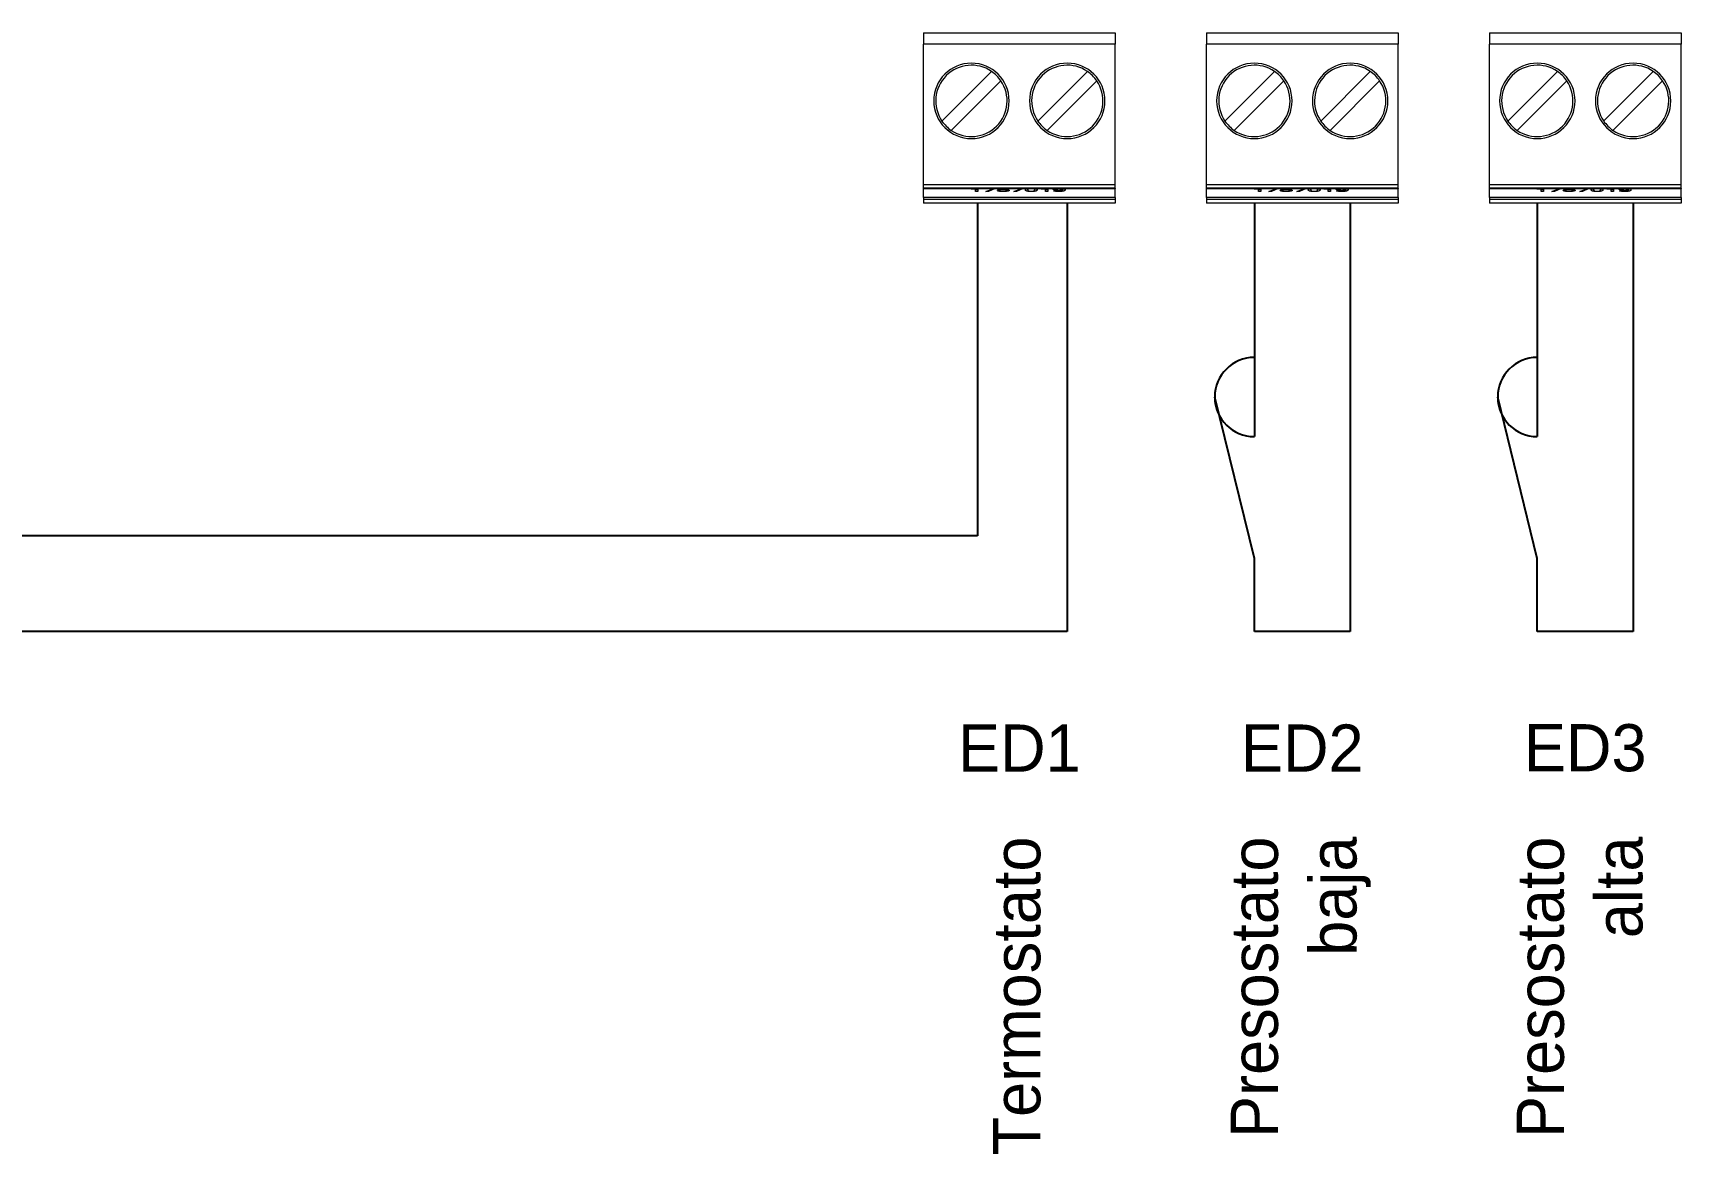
# Model space of a CAD drawing. Header units: millimetres. Extents: x 145 to 1488, y 403 to 626.
# Drawn here: x 886.7 to 974, y 403.6 to 463 of the extents above; entities that cross this region are included whole.
import ezdxf

# ---------------------------------------------------------------- set-up
doc = ezdxf.new("R2010")
doc.units = ezdxf.units.MM
doc.layers.add('TANGENT EDGES', color=7, linetype='Continuous', lineweight=0)
doc.layers.add('VISIBLE', color=7, linetype='Continuous', lineweight=0)

msp = doc.modelspace()

# ---------------------------------------------------------------- linework, layer by layer
for p, q in [((936.731, 453.97), (936.731, 436.352)), ((941.495, 453.97), (941.495, 431.276)), ((951.415, 453.97), (951.415, 441.603)), ((956.495, 453.97), (956.495, 431.276)), ((966.415, 453.97), (966.415, 441.603)), ((971.495, 453.97), (971.495, 431.276)), ((951.415, 435.148), (949.317, 443.702)), ((966.415, 435.148), (964.317, 443.702)), ((936.731, 436.352), (861.574, 436.352)), ((951.415, 431.276), (951.415, 435.148)), ((966.415, 431.276), (966.415, 435.148)), ((936.415, 431.276), (856.326, 431.276)), ((941.495, 431.276), (936.415, 431.276)), ((956.495, 431.276), (951.415, 431.276)), ((971.495, 431.276), (966.415, 431.276))]:
    msp.add_line(p, q)
for centre in [(951.415, 443.702), (966.415, 443.702)]:
    msp.add_arc(centre, 2.099, 90, 270)
at = {"layer": 'TANGENT EDGES'}
for p, q in [((944.035, 462.4), (933.875, 462.4)), ((959.035, 462.4), (948.875, 462.4)), ((974.035, 462.4), (963.875, 462.4)), ((933.875, 454.974), (944.035, 454.974)), ((944.035, 454.774), (933.875, 454.774)), ((937.888, 454.608), (937.888, 454.643)), ((938.092, 454.691), (938.092, 454.709)), ((938.095, 454.596), (938.095, 454.613)), ((938.237, 454.681), (938.237, 454.705)), ((938.331, 454.613), (938.331, 454.695)), ((939.449, 454.736), (939.449, 454.75)), ((939.586, 454.596), (939.586, 454.613)), ((939.723, 454.736), (939.723, 454.75)), ((940.837, 454.673), (940.837, 454.75)), ((940.861, 454.607), (940.861, 454.637)), ((940.929, 454.74), (940.929, 454.75)), ((941.039, 454.657), (941.039, 454.674)), ((941.042, 454.596), (941.042, 454.613)), ((941.201, 454.736), (941.201, 454.75)), ((948.875, 454.974), (959.035, 454.974)), ((959.035, 454.774), (948.875, 454.774)), ((952.888, 454.608), (952.888, 454.643)), ((953.092, 454.691), (953.092, 454.709)), ((953.095, 454.596), (953.095, 454.613)), ((953.237, 454.681), (953.237, 454.705)), ((953.331, 454.613), (953.331, 454.695)), ((954.449, 454.736), (954.449, 454.75)), ((954.586, 454.596), (954.586, 454.613)), ((954.723, 454.736), (954.723, 454.75)), ((955.837, 454.673), (955.837, 454.75)), ((955.861, 454.607), (955.861, 454.637)), ((955.929, 454.74), (955.929, 454.75)), ((956.039, 454.657), (956.039, 454.674)), ((956.042, 454.596), (956.042, 454.613)), ((956.201, 454.736), (956.201, 454.75)), ((963.875, 454.974), (974.035, 454.974)), ((974.035, 454.774), (963.875, 454.774)), ((967.888, 454.608), (967.888, 454.643)), ((968.092, 454.691), (968.092, 454.709)), ((968.095, 454.596), (968.095, 454.613)), ((968.237, 454.681), (968.237, 454.705)), ((968.331, 454.613), (968.331, 454.695)), ((969.449, 454.736), (969.449, 454.75)), ((969.586, 454.596), (969.586, 454.613)), ((969.723, 454.736), (969.723, 454.75)), ((970.837, 454.673), (970.837, 454.75)), ((970.861, 454.607), (970.861, 454.637)), ((970.929, 454.74), (970.929, 454.75)), ((971.039, 454.657), (971.039, 454.674)), ((971.042, 454.596), (971.042, 454.613)), ((971.201, 454.736), (971.201, 454.75)), ((944.035, 454.17), (933.875, 454.17)), ((959.035, 454.17), (948.875, 454.17)), ((974.035, 454.17), (963.875, 454.17))]:
    msp.add_line(p, q, dxfattribs=at)
at = {"layer": 'VISIBLE'}
for p, q in [((933.875, 463), (944.035, 463)), ((933.875, 463), (933.875, 462.4)), ((933.875, 454.974), (933.875, 462.4)), ((944.035, 463), (944.035, 462.4)), ((944.035, 454.974), (944.035, 462.4)), ((948.875, 463), (959.035, 463)), ((948.875, 463), (948.875, 462.4)), ((948.875, 454.974), (948.875, 462.4)), ((959.035, 463), (959.035, 462.4)), ((959.035, 454.974), (959.035, 462.4)), ((963.875, 463), (974.035, 463)), ((963.875, 463), (963.875, 462.4)), ((963.875, 454.974), (963.875, 462.4)), ((974.035, 463), (974.035, 462.4)), ((974.035, 454.974), (974.035, 462.4)), ((934.853, 458.333), (937.482, 460.962)), ((937.977, 460.467), (935.348, 457.838)), ((942.562, 460.962), (939.933, 458.333)), ((940.428, 457.838), (943.057, 460.467)), ((949.853, 458.333), (952.482, 460.962)), ((952.977, 460.467), (950.348, 457.838)), ((957.562, 460.962), (954.933, 458.333)), ((955.428, 457.838), (958.057, 460.467)), ((964.853, 458.333), (967.482, 460.962)), ((967.977, 460.467), (965.348, 457.838)), ((972.562, 460.962), (969.933, 458.333)), ((970.428, 457.838), (973.057, 460.467)), ((933.875, 454.774), (933.875, 454.974)), ((933.875, 454.774), (933.875, 454.75)), ((933.875, 454.75), (944.035, 454.75)), ((933.875, 454.27), (933.875, 454.75)), ((936.396, 454.721), (936.396, 454.738)), ((936.626, 454.729), (936.626, 454.75)), ((936.626, 454.599), (936.626, 454.729)), ((936.626, 454.698), (936.749, 454.698)), ((936.749, 454.599), (936.626, 454.599)), ((936.749, 454.75), (936.749, 454.599)), ((937.054, 454.745), (937.054, 454.75)), ((937.543, 454.745), (937.054, 454.745)), ((937.187, 454.599), (937.543, 454.745)), ((937.325, 454.599), (937.187, 454.599)), ((937.672, 454.75), (937.325, 454.599)), ((937.325, 454.599), (937.325, 454.655)), ((937.543, 454.745), (937.543, 454.75)), ((937.672, 454.75), (937.672, 454.75)), ((937.788, 454.643), (937.915, 454.643)), ((937.822, 454.677), (937.856, 454.75)), ((937.919, 454.677), (937.822, 454.677)), ((937.919, 454.677), (937.919, 454.75)), ((937.947, 454.699), (937.947, 454.75)), ((937.968, 454.745), (937.947, 454.699)), ((937.968, 454.745), (937.968, 454.75)), ((938.375, 454.745), (937.968, 454.745)), ((938.293, 454.653), (938.293, 454.7)), ((938.375, 454.75), (938.375, 454.745)), ((938.538, 454.745), (938.538, 454.75)), ((939.027, 454.745), (938.538, 454.745)), ((938.671, 454.599), (939.027, 454.745)), ((938.808, 454.599), (938.671, 454.599)), ((939.155, 454.75), (938.808, 454.599)), ((938.808, 454.599), (938.808, 454.655)), ((939.027, 454.745), (939.027, 454.75)), ((939.155, 454.75), (939.155, 454.75)), ((939.402, 454.682), (939.402, 454.75)), ((939.77, 454.682), (939.77, 454.75)), ((940.105, 454.721), (940.105, 454.738)), ((940.334, 454.729), (940.334, 454.75)), ((940.334, 454.599), (940.334, 454.729)), ((940.334, 454.698), (940.457, 454.698)), ((940.457, 454.599), (940.334, 454.599)), ((940.457, 454.75), (940.457, 454.599)), ((940.771, 454.637), (940.897, 454.637)), ((940.882, 454.712), (940.882, 454.75)), ((941.256, 454.675), (941.256, 454.692)), ((941.257, 454.692), (941.257, 454.75)), ((941.28, 454.75), (941.294, 454.747)), ((944.035, 454.774), (944.035, 454.974)), ((944.035, 454.774), (944.035, 454.75)), ((944.035, 454.27), (944.035, 454.75)), ((948.875, 454.774), (948.875, 454.974)), ((948.875, 454.774), (948.875, 454.75)), ((948.875, 454.75), (959.035, 454.75)), ((948.875, 454.27), (948.875, 454.75)), ((951.396, 454.721), (951.396, 454.738)), ((951.626, 454.729), (951.626, 454.75)), ((951.626, 454.599), (951.626, 454.729)), ((951.626, 454.698), (951.749, 454.698)), ((951.749, 454.599), (951.626, 454.599)), ((951.749, 454.75), (951.749, 454.599)), ((952.054, 454.745), (952.054, 454.75)), ((952.543, 454.745), (952.054, 454.745)), ((952.187, 454.599), (952.543, 454.745)), ((952.325, 454.599), (952.187, 454.599)), ((952.672, 454.75), (952.325, 454.599)), ((952.325, 454.599), (952.325, 454.655)), ((952.543, 454.745), (952.543, 454.75)), ((952.672, 454.75), (952.672, 454.75)), ((952.788, 454.643), (952.915, 454.643)), ((952.822, 454.677), (952.856, 454.75)), ((952.919, 454.677), (952.822, 454.677)), ((952.919, 454.677), (952.919, 454.75)), ((952.947, 454.699), (952.947, 454.75)), ((952.968, 454.745), (952.947, 454.699)), ((952.968, 454.745), (952.968, 454.75)), ((953.375, 454.745), (952.968, 454.745)), ((953.293, 454.653), (953.293, 454.7)), ((953.375, 454.75), (953.375, 454.745)), ((953.538, 454.745), (953.538, 454.75)), ((954.027, 454.745), (953.538, 454.745)), ((953.671, 454.599), (954.027, 454.745)), ((953.808, 454.599), (953.671, 454.599)), ((954.155, 454.75), (953.808, 454.599)), ((953.808, 454.599), (953.808, 454.655)), ((954.027, 454.745), (954.027, 454.75)), ((954.155, 454.75), (954.155, 454.75)), ((954.402, 454.682), (954.402, 454.75)), ((954.77, 454.682), (954.77, 454.75)), ((955.105, 454.721), (955.105, 454.738)), ((955.334, 454.729), (955.334, 454.75)), ((955.334, 454.599), (955.334, 454.729)), ((955.334, 454.698), (955.457, 454.698)), ((955.457, 454.599), (955.334, 454.599)), ((955.457, 454.75), (955.457, 454.599)), ((955.771, 454.637), (955.897, 454.637)), ((955.882, 454.712), (955.882, 454.75)), ((956.256, 454.675), (956.256, 454.692)), ((956.257, 454.692), (956.257, 454.75)), ((956.28, 454.75), (956.294, 454.747)), ((959.035, 454.774), (959.035, 454.974)), ((959.035, 454.774), (959.035, 454.75)), ((959.035, 454.27), (959.035, 454.75)), ((963.875, 454.774), (963.875, 454.974)), ((963.875, 454.774), (963.875, 454.75)), ((963.875, 454.75), (974.035, 454.75)), ((963.875, 454.27), (963.875, 454.75)), ((966.396, 454.721), (966.396, 454.738)), ((966.626, 454.729), (966.626, 454.75)), ((966.626, 454.599), (966.626, 454.729)), ((966.626, 454.698), (966.749, 454.698)), ((966.749, 454.599), (966.626, 454.599)), ((966.749, 454.75), (966.749, 454.599)), ((967.054, 454.745), (967.054, 454.75)), ((967.543, 454.745), (967.054, 454.745)), ((967.187, 454.599), (967.543, 454.745)), ((967.325, 454.599), (967.187, 454.599)), ((967.672, 454.75), (967.325, 454.599)), ((967.325, 454.599), (967.325, 454.655)), ((967.543, 454.745), (967.543, 454.75)), ((967.672, 454.75), (967.672, 454.75)), ((967.788, 454.643), (967.915, 454.643)), ((967.822, 454.677), (967.856, 454.75)), ((967.919, 454.677), (967.822, 454.677)), ((967.919, 454.677), (967.919, 454.75)), ((967.947, 454.699), (967.947, 454.75)), ((967.968, 454.745), (967.947, 454.699)), ((967.968, 454.745), (967.968, 454.75)), ((968.375, 454.745), (967.968, 454.745)), ((968.293, 454.653), (968.293, 454.7)), ((968.375, 454.75), (968.375, 454.745)), ((968.538, 454.745), (968.538, 454.75)), ((969.027, 454.745), (968.538, 454.745)), ((968.671, 454.599), (969.027, 454.745)), ((968.808, 454.599), (968.671, 454.599)), ((969.155, 454.75), (968.808, 454.599)), ((968.808, 454.599), (968.808, 454.655)), ((969.027, 454.745), (969.027, 454.75)), ((969.155, 454.75), (969.155, 454.75)), ((969.402, 454.682), (969.402, 454.75)), ((969.77, 454.682), (969.77, 454.75)), ((970.105, 454.721), (970.105, 454.738)), ((970.334, 454.729), (970.334, 454.75)), ((970.334, 454.599), (970.334, 454.729)), ((970.334, 454.698), (970.457, 454.698)), ((970.457, 454.599), (970.334, 454.599)), ((970.457, 454.75), (970.457, 454.599)), ((970.771, 454.637), (970.897, 454.637)), ((970.882, 454.712), (970.882, 454.75)), ((971.256, 454.675), (971.256, 454.692)), ((971.257, 454.692), (971.257, 454.75)), ((971.28, 454.75), (971.294, 454.747)), ((974.035, 454.774), (974.035, 454.974)), ((974.035, 454.774), (974.035, 454.75)), ((974.035, 454.27), (974.035, 454.75)), ((933.875, 454.27), (933.875, 454.17)), ((944.035, 454.27), (933.875, 454.27)), ((933.875, 454.17), (933.875, 453.97)), ((944.035, 453.97), (933.875, 453.97)), ((944.035, 454.27), (944.035, 454.17)), ((944.035, 454.17), (944.035, 453.97)), ((948.875, 454.27), (948.875, 454.17)), ((959.035, 454.27), (948.875, 454.27)), ((948.875, 454.17), (948.875, 453.97)), ((959.035, 453.97), (948.875, 453.97)), ((959.035, 454.27), (959.035, 454.17)), ((959.035, 454.17), (959.035, 453.97)), ((963.875, 454.27), (963.875, 454.17)), ((974.035, 454.27), (963.875, 454.27)), ((963.875, 454.17), (963.875, 453.97)), ((974.035, 453.97), (963.875, 453.97)), ((974.035, 454.27), (974.035, 454.17)), ((974.035, 454.17), (974.035, 453.97))]:
    msp.add_line(p, q, dxfattribs=at)
for centre, radius, start, end in [((936.415, 459.4), 2, 90, 270), ((936.415, 459.4), 2, 270, 90), ((941.495, 459.4), 2, 90, 270), ((941.495, 459.4), 2, 270, 90), ((951.415, 459.4), 2, 90, 270), ((951.415, 459.4), 2, 270, 90), ((956.495, 459.4), 2, 90, 270), ((956.495, 459.4), 2, 270, 90), ((966.415, 459.4), 2, 90, 270), ((966.415, 459.4), 2, 270, 90), ((971.495, 459.4), 2, 90, 270), ((971.495, 459.4), 2, 270, 90), ((936.415, 459.4), 1.891, 135, 214.33655), ((936.415, 459.4), 1.891, 55.66345, 135), ((936.415, 459.4), 1.891, 34.33655, 55.66345), ((936.415, 459.4), 1.891, 315, 34.33655), ((941.495, 459.4), 1.891, 135, 214.33655), ((941.495, 459.4), 1.891, 55.66345, 135), ((941.495, 459.4), 1.891, 34.33655, 55.66345), ((941.495, 459.4), 1.891, 315, 34.33655), ((951.415, 459.4), 1.891, 135, 214.33655), ((951.415, 459.4), 1.891, 55.66345, 135), ((951.415, 459.4), 1.891, 34.33655, 55.66345), ((951.415, 459.4), 1.891, 315, 34.33655), ((956.495, 459.4), 1.891, 135, 214.33655), ((956.495, 459.4), 1.891, 55.66345, 135), ((956.495, 459.4), 1.891, 34.33655, 55.66345), ((956.495, 459.4), 1.891, 315, 34.33655), ((966.415, 459.4), 1.891, 135, 214.33655), ((966.415, 459.4), 1.891, 55.66345, 135), ((966.415, 459.4), 1.891, 34.33655, 55.66345), ((966.415, 459.4), 1.891, 315, 34.33655), ((971.495, 459.4), 1.891, 135, 214.33655), ((971.495, 459.4), 1.891, 55.66345, 135), ((971.495, 459.4), 1.891, 34.33655, 55.66345), ((971.495, 459.4), 1.891, 315, 34.33655), ((936.415, 459.4), 1.891, 214.33655, 235.66345), ((936.415, 459.4), 1.891, 235.66345, 315), ((941.495, 459.4), 1.891, 214.33655, 235.66345), ((941.495, 459.4), 1.891, 235.66345, 315), ((951.415, 459.4), 1.891, 214.33655, 235.66345), ((951.415, 459.4), 1.891, 235.66345, 315), ((956.495, 459.4), 1.891, 214.33655, 235.66345), ((956.495, 459.4), 1.891, 235.66345, 315), ((966.415, 459.4), 1.891, 214.33655, 235.66345), ((966.415, 459.4), 1.891, 235.66345, 315), ((971.495, 459.4), 1.891, 214.33655, 235.66345), ((971.495, 459.4), 1.891, 235.66345, 315)]:
    msp.add_arc(centre, radius, start, end, dxfattribs=at)
for points in [[(936.396, 454.738), (936.541, 454.738), (936.606, 454.75)], [(936.626, 454.729), (936.552, 454.721), (936.396, 454.721)], [(937.888, 454.608), (937.802, 454.62), (937.788, 454.643)], [(938.095, 454.596), (937.974, 454.596), (937.888, 454.608)], [(937.915, 454.643), (937.925, 454.628), (937.975, 454.62)], [(938.092, 454.691), (937.99, 454.691), (937.919, 454.677)], [(937.947, 454.699), (938.018, 454.709), (938.124, 454.709)], [(937.975, 454.62), (938.025, 454.613), (938.095, 454.613)], [(938.237, 454.681), (938.181, 454.691), (938.092, 454.691)], [(938.095, 454.613), (938.183, 454.613), (938.238, 454.625)], [(938.331, 454.613), (938.242, 454.596), (938.095, 454.596)], [(938.124, 454.709), (938.243, 454.709), (938.332, 454.694)], [(938.293, 454.653), (938.293, 454.671), (938.237, 454.681)], [(938.238, 454.625), (938.293, 454.636), (938.293, 454.653)], [(938.42, 454.655), (938.42, 454.63), (938.331, 454.613)], [(938.332, 454.694), (938.42, 454.68), (938.42, 454.655)], [(939.275, 454.682), (939.275, 454.729), (939.369, 454.75)], [(939.586, 454.596), (939.275, 454.596), (939.275, 454.682)], [(939.402, 454.706), (939.344, 454.715), (939.313, 454.731)], [(939.449, 454.736), (939.402, 454.72), (939.402, 454.682)], [(939.402, 454.682), (939.402, 454.643), (939.449, 454.628)], [(939.546, 454.75), (939.485, 454.747), (939.449, 454.736)], [(939.449, 454.628), (939.496, 454.613), (939.586, 454.613)], [(939.897, 454.682), (939.897, 454.596), (939.586, 454.596)], [(939.586, 454.613), (939.676, 454.613), (939.723, 454.628)], [(939.723, 454.736), (939.687, 454.747), (939.626, 454.75)], [(939.77, 454.682), (939.77, 454.72), (939.723, 454.736)], [(939.723, 454.628), (939.77, 454.643), (939.77, 454.682)], [(939.859, 454.731), (939.828, 454.715), (939.77, 454.706)], [(939.804, 454.75), (939.897, 454.729), (939.897, 454.682)], [(940.105, 454.738), (940.25, 454.738), (940.315, 454.75)], [(940.334, 454.729), (940.26, 454.721), (940.105, 454.721)], [(940.755, 454.711), (940.755, 454.734), (940.831, 454.75)], [(940.837, 454.673), (940.755, 454.688), (940.755, 454.711)], [(940.861, 454.607), (940.787, 454.617), (940.771, 454.637)], [(941.039, 454.657), (940.919, 454.657), (940.837, 454.673)], [(941.042, 454.596), (940.936, 454.596), (940.861, 454.607)], [(940.929, 454.74), (940.882, 454.729), (940.882, 454.712)], [(940.882, 454.712), (940.882, 454.695), (940.93, 454.685)], [(940.897, 454.637), (940.913, 454.613), (941.05, 454.613)], [(941.014, 454.75), (940.963, 454.748), (940.929, 454.74)], [(940.93, 454.685), (940.979, 454.674), (941.06, 454.674)], [(941.256, 454.675), (941.162, 454.657), (941.039, 454.657)], [(941.38, 454.687), (941.38, 454.596), (941.042, 454.596)], [(941.05, 454.613), (941.138, 454.613), (941.192, 454.629)], [(941.06, 454.674), (941.161, 454.674), (941.257, 454.692)], [(941.201, 454.736), (941.159, 454.747), (941.097, 454.75)], [(941.192, 454.629), (941.246, 454.645), (941.256, 454.675)], [(941.257, 454.692), (941.255, 454.721), (941.201, 454.736)], [(941.338, 454.733), (941.308, 454.718), (941.257, 454.709)], [(941.294, 454.747), (941.38, 454.726), (941.38, 454.687)], [(951.396, 454.738), (951.541, 454.738), (951.606, 454.75)], [(951.626, 454.729), (951.552, 454.721), (951.396, 454.721)], [(952.888, 454.608), (952.802, 454.62), (952.788, 454.643)], [(953.095, 454.596), (952.974, 454.596), (952.888, 454.608)], [(952.915, 454.643), (952.925, 454.628), (952.975, 454.62)], [(953.092, 454.691), (952.99, 454.691), (952.919, 454.677)], [(952.947, 454.699), (953.018, 454.709), (953.124, 454.709)], [(952.975, 454.62), (953.025, 454.613), (953.095, 454.613)], [(953.237, 454.681), (953.181, 454.691), (953.092, 454.691)], [(953.095, 454.613), (953.183, 454.613), (953.238, 454.625)], [(953.331, 454.613), (953.242, 454.596), (953.095, 454.596)], [(953.124, 454.709), (953.243, 454.709), (953.332, 454.694)], [(953.293, 454.653), (953.293, 454.671), (953.237, 454.681)], [(953.238, 454.625), (953.293, 454.636), (953.293, 454.653)], [(953.42, 454.655), (953.42, 454.63), (953.331, 454.613)], [(953.332, 454.694), (953.42, 454.68), (953.42, 454.655)], [(954.275, 454.682), (954.275, 454.729), (954.369, 454.75)], [(954.586, 454.596), (954.275, 454.596), (954.275, 454.682)], [(954.402, 454.706), (954.344, 454.715), (954.313, 454.731)], [(954.449, 454.736), (954.402, 454.72), (954.402, 454.682)], [(954.402, 454.682), (954.402, 454.643), (954.449, 454.628)], [(954.546, 454.75), (954.485, 454.747), (954.449, 454.736)], [(954.449, 454.628), (954.496, 454.613), (954.586, 454.613)], [(954.897, 454.682), (954.897, 454.596), (954.586, 454.596)], [(954.586, 454.613), (954.676, 454.613), (954.723, 454.628)], [(954.723, 454.736), (954.687, 454.747), (954.626, 454.75)], [(954.77, 454.682), (954.77, 454.72), (954.723, 454.736)], [(954.723, 454.628), (954.77, 454.643), (954.77, 454.682)], [(954.859, 454.731), (954.828, 454.715), (954.77, 454.706)], [(954.804, 454.75), (954.897, 454.729), (954.897, 454.682)], [(955.105, 454.738), (955.25, 454.738), (955.315, 454.75)], [(955.334, 454.729), (955.26, 454.721), (955.105, 454.721)], [(955.755, 454.711), (955.755, 454.734), (955.831, 454.75)], [(955.837, 454.673), (955.755, 454.688), (955.755, 454.711)], [(955.861, 454.607), (955.787, 454.617), (955.771, 454.637)], [(956.039, 454.657), (955.919, 454.657), (955.837, 454.673)], [(956.042, 454.596), (955.936, 454.596), (955.861, 454.607)], [(955.929, 454.74), (955.882, 454.729), (955.882, 454.712)], [(955.882, 454.712), (955.882, 454.695), (955.93, 454.685)], [(955.897, 454.637), (955.913, 454.613), (956.05, 454.613)], [(956.014, 454.75), (955.963, 454.748), (955.929, 454.74)], [(955.93, 454.685), (955.979, 454.674), (956.06, 454.674)], [(956.256, 454.675), (956.162, 454.657), (956.039, 454.657)], [(956.38, 454.687), (956.38, 454.596), (956.042, 454.596)], [(956.05, 454.613), (956.138, 454.613), (956.192, 454.629)], [(956.06, 454.674), (956.161, 454.674), (956.257, 454.692)], [(956.201, 454.736), (956.159, 454.747), (956.097, 454.75)], [(956.192, 454.629), (956.246, 454.645), (956.256, 454.675)], [(956.257, 454.692), (956.255, 454.721), (956.201, 454.736)], [(956.338, 454.733), (956.308, 454.718), (956.257, 454.709)], [(956.294, 454.747), (956.38, 454.726), (956.38, 454.687)], [(966.396, 454.738), (966.541, 454.738), (966.606, 454.75)], [(966.626, 454.729), (966.552, 454.721), (966.396, 454.721)], [(967.888, 454.608), (967.802, 454.62), (967.788, 454.643)], [(968.095, 454.596), (967.974, 454.596), (967.888, 454.608)], [(967.915, 454.643), (967.925, 454.628), (967.975, 454.62)], [(968.092, 454.691), (967.99, 454.691), (967.919, 454.677)], [(967.947, 454.699), (968.018, 454.709), (968.124, 454.709)], [(967.975, 454.62), (968.025, 454.613), (968.095, 454.613)], [(968.237, 454.681), (968.181, 454.691), (968.092, 454.691)], [(968.095, 454.613), (968.183, 454.613), (968.238, 454.625)], [(968.331, 454.613), (968.242, 454.596), (968.095, 454.596)], [(968.124, 454.709), (968.243, 454.709), (968.332, 454.694)], [(968.293, 454.653), (968.293, 454.671), (968.237, 454.681)], [(968.238, 454.625), (968.293, 454.636), (968.293, 454.653)], [(968.42, 454.655), (968.42, 454.63), (968.331, 454.613)], [(968.332, 454.694), (968.42, 454.68), (968.42, 454.655)], [(969.275, 454.682), (969.275, 454.729), (969.369, 454.75)], [(969.586, 454.596), (969.275, 454.596), (969.275, 454.682)], [(969.402, 454.706), (969.344, 454.715), (969.313, 454.731)], [(969.449, 454.736), (969.402, 454.72), (969.402, 454.682)], [(969.402, 454.682), (969.402, 454.643), (969.449, 454.628)], [(969.546, 454.75), (969.485, 454.747), (969.449, 454.736)], [(969.449, 454.628), (969.496, 454.613), (969.586, 454.613)], [(969.897, 454.682), (969.897, 454.596), (969.586, 454.596)], [(969.586, 454.613), (969.676, 454.613), (969.723, 454.628)], [(969.723, 454.736), (969.687, 454.747), (969.626, 454.75)], [(969.77, 454.682), (969.77, 454.72), (969.723, 454.736)], [(969.723, 454.628), (969.77, 454.643), (969.77, 454.682)], [(969.859, 454.731), (969.828, 454.715), (969.77, 454.706)], [(969.804, 454.75), (969.897, 454.729), (969.897, 454.682)], [(970.105, 454.738), (970.25, 454.738), (970.315, 454.75)], [(970.334, 454.729), (970.26, 454.721), (970.105, 454.721)], [(970.755, 454.711), (970.755, 454.734), (970.831, 454.75)], [(970.837, 454.673), (970.755, 454.688), (970.755, 454.711)], [(970.861, 454.607), (970.787, 454.617), (970.771, 454.637)], [(971.039, 454.657), (970.919, 454.657), (970.837, 454.673)], [(971.042, 454.596), (970.936, 454.596), (970.861, 454.607)], [(970.929, 454.74), (970.882, 454.729), (970.882, 454.712)], [(970.882, 454.712), (970.882, 454.695), (970.93, 454.685)], [(970.897, 454.637), (970.913, 454.613), (971.05, 454.613)], [(971.014, 454.75), (970.963, 454.748), (970.929, 454.74)], [(970.93, 454.685), (970.979, 454.674), (971.06, 454.674)], [(971.256, 454.675), (971.162, 454.657), (971.039, 454.657)], [(971.38, 454.687), (971.38, 454.596), (971.042, 454.596)], [(971.05, 454.613), (971.138, 454.613), (971.192, 454.629)], [(971.06, 454.674), (971.161, 454.674), (971.257, 454.692)], [(971.201, 454.736), (971.159, 454.747), (971.097, 454.75)], [(971.192, 454.629), (971.246, 454.645), (971.256, 454.675)], [(971.257, 454.692), (971.255, 454.721), (971.201, 454.736)], [(971.338, 454.733), (971.308, 454.718), (971.257, 454.709)], [(971.294, 454.747), (971.38, 454.726), (971.38, 454.687)]]:
    msp.add_open_spline(points, degree=2, dxfattribs=at)

# ---------------------------------------------------------------- texts
at = {"char_height": 2.5, "width": 26.81393, "attachment_point": 5}
for s, insert in [('ED3', (968.955, 425.093)), ('ED1', (938.955, 425.093)), ('ED2', (953.955, 425.093))]:
    msp.add_mtext(s, dxfattribs=dict(at, insert=insert))
at = {"char_height": 2.5, "width": 42.41678, "attachment_point": 3, "rotation": 90}
for s, insert in [('Presostato\\Pbaja', (950.164, 420.404)), ('Presostato\\Palta', (965.324, 420.404)), ('Termostato', (937.566, 420.404))]:
    msp.add_mtext(s, dxfattribs=dict(at, insert=insert))

doc.saveas('drawing.dxf')
